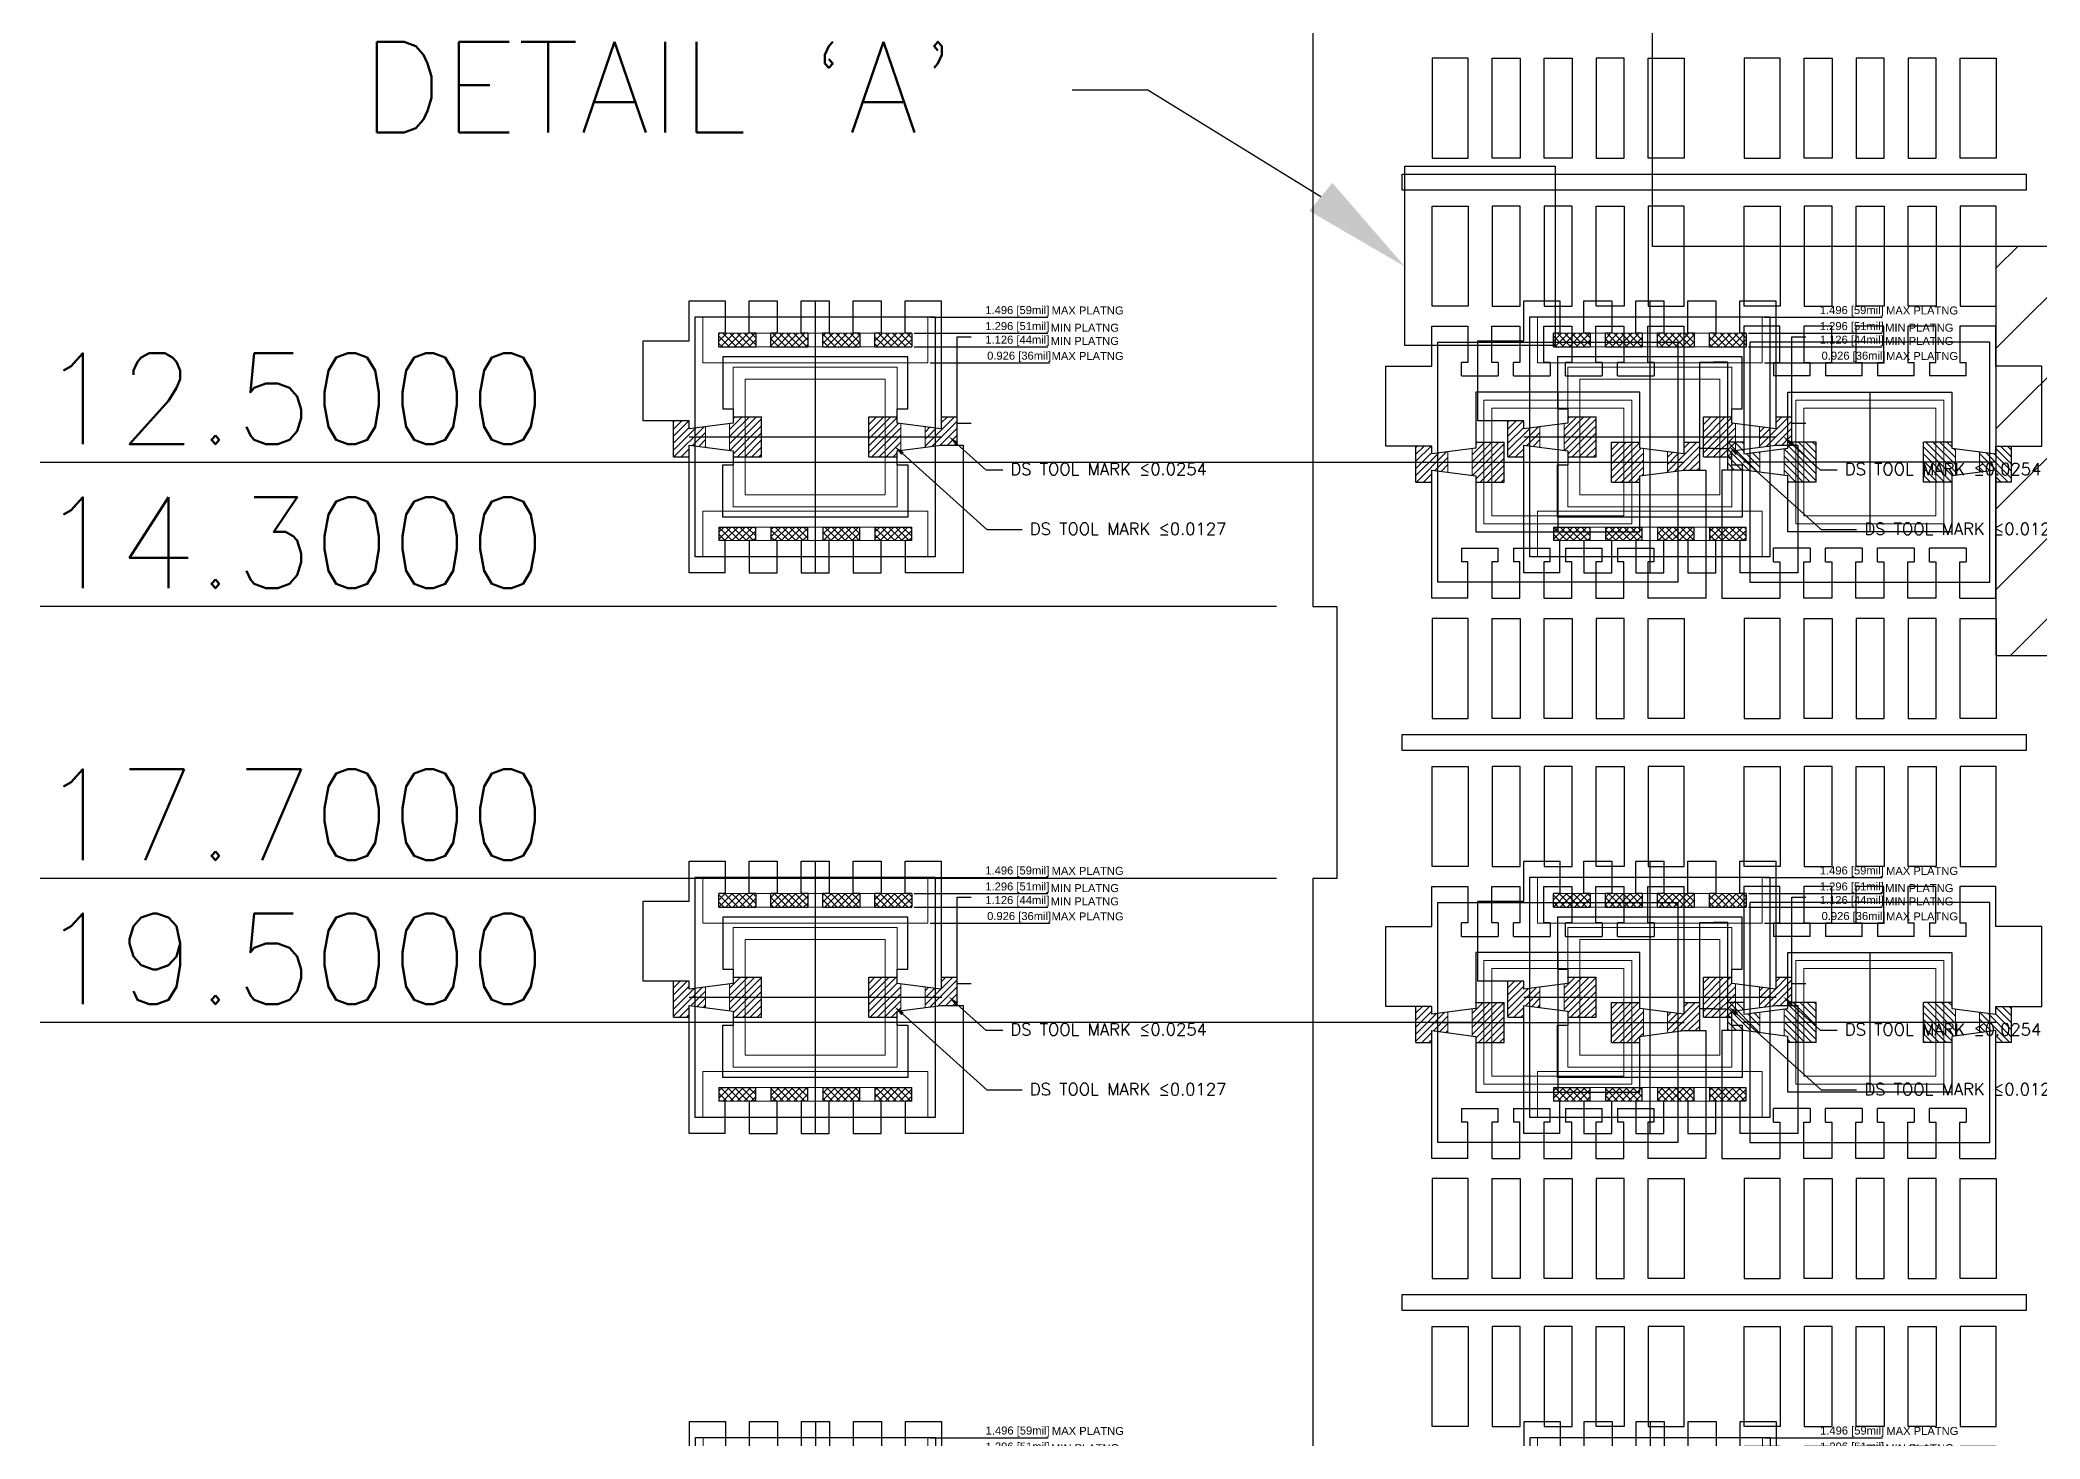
# Model space of a CAD drawing. Extents: x -357 to 49, y -247 to 73.
# Drawn here: x -330.2 to -275.2, y -19.9 to 18.5 of the extents above; entities that cross this region are included whole.
import ezdxf
from ezdxf.lldxf.tags import DXFTag

# ---------------------------------------------------------------- set-up
doc = ezdxf.new("R2010")
doc.units = 0
doc.header["$LTSCALE"] = 20
doc.header["$MEASUREMENT"] = 0
doc.linetypes.add('PHANTOM', pattern=[15, 7.5, -1.5, 1.5, -1.5, 1.5, -1.5])
for name, color, linetype in [('CEN', 1, 'CENTER'), ('DIM', 161, 'Continuous'), ('LF-LINE', 1, 'Continuous')]:
    doc.layers.add(name, color=color, linetype=linetype)
for name, color, linetype, lineweight in [('DS', 1, 'Continuous', 15), ('LF', 7, 'Continuous', 25), ('LF-H', 3, 'Continuous', 18), ('PKG', 6, 'PHANTOM', 25), ('PLATING', 241, 'HIDDEN', 13)]:
    doc.layers.add(name, color=color, linetype=linetype, lineweight=lineweight)
doc.styles.add('ROMANS', font='ROMANS.SHX', dxfattribs={"bigfont": 'chineset'})
doc.styles.add('SIMPLEX', font='SIMPLEX.shx', dxfattribs={"height": 0.05})
doc.styles.get("Standard").update_dxf_attribs({"font": 'sanss___.ttf'})
tags = doc.linetypes.add('CENTER', pattern=[2, 1.25, -0.25, 0.25, -0.25]).pattern_tags.tags
tags[10:11] = [DXFTag(74, 4), DXFTag(75, 0), DXFTag(340, '0'), DXFTag(46, 1.0), DXFTag(50, 0.0), DXFTag(44, 0.0), DXFTag(45, 0.0)]
tags[8:9] = [DXFTag(74, 4), DXFTag(75, 0), DXFTag(340, '0'), DXFTag(46, 1.0), DXFTag(50, 0.0), DXFTag(44, 0.0), DXFTag(45, 0.0)]
tags[6:7] = [DXFTag(74, 4), DXFTag(75, 0), DXFTag(340, '0'), DXFTag(46, 1.0), DXFTag(50, 0.0), DXFTag(44, 0.0), DXFTag(45, 0.0)]
tags[4:5] = [DXFTag(74, 4), DXFTag(75, 0), DXFTag(340, '0'), DXFTag(46, 1.0), DXFTag(50, 0.0), DXFTag(44, 0.0), DXFTag(45, 0.0)]
tags = doc.linetypes.add('HIDDEN', pattern=[0.375, 0.25, -0.125]).pattern_tags.tags
tags[6:7] = [DXFTag(74, 4), DXFTag(75, 0), DXFTag(340, '0'), DXFTag(46, 1.0), DXFTag(50, 0.0), DXFTag(44, 0.0), DXFTag(45, 0.0)]
tags[4:5] = [DXFTag(74, 4), DXFTag(75, 0), DXFTag(340, '0'), DXFTag(46, 1.0), DXFTag(50, 0.0), DXFTag(44, 0.0), DXFTag(45, 0.0)]
doc.dimstyles.new('3-Standard-mil', dxfattribs={"dimtxt": 0.1, "dimasz": 0.1, "dimexe": 0.03, "dimexo": 0.03, "dimgap": 0.01, "dimtad": 1, "dimdec": 3, "dimzin": 0, "dimdsep": 46, "dimtxsty": 'Standard', "dimcen": 0, "dimadec": 0, "dimazin": 0, "dimtfac": 1, "dimtdec": 3, "dimtmove": 0, "dimatfit": 3, "dimfxl": 1, "dimtolj": 1, "dimtzin": 0, "dimarcsym": 0})

# ---------------------------------------------------------------- blocks, each defined once
blk = doc.blocks.new('*D19')
at = {"layer": 'DEFPOINTS', "color": 0, "transparency": 16777216}
for p in [(137.2533, 45.0109), (138.1826, 45.0109), (136.0483, 43.8849)]:
    blk.add_point(p, dxfattribs=at)
at = {"layer": 'DIM', "color": 0, "lineweight": -2, "transparency": 16777216}
blk.add_line((137.2833, 45.0109), (138.9545, 45.0109), dxfattribs=at)
at = {"layer": 'DIM', "color": 0, "transparency": 16777216, "insert": (138.5736, 45.0856), "char_height": 0.1, "attachment_point": 5}
blk.add_mtext('\\A1;1.126 [44mil]', dxfattribs=at)
blk = doc.blocks.new('*D20')
at = {"layer": 'DEFPOINTS', "color": 0, "transparency": 16777216}
for p in [(137.2533, 45.1809), (138.1826, 45.1809), (136.0483, 43.8849)]:
    blk.add_point(p, dxfattribs=at)
at = {"layer": 'DIM', "color": 0, "lineweight": -2, "transparency": 16777216}
blk.add_line((137.2833, 45.1809), (138.9545, 45.1809), dxfattribs=at)
at = {"layer": 'DIM', "color": 0, "transparency": 16777216, "insert": (138.5736, 45.2556), "char_height": 0.1, "attachment_point": 5}
blk.add_mtext('\\A1;1.296 [51mil]', dxfattribs=at)
blk = doc.blocks.new('*D21')
at = {"layer": 'DEFPOINTS', "color": 0, "transparency": 16777216}
for p in [(137.4533, 45.3809), (138.1826, 45.3809), (136.0483, 43.8849)]:
    blk.add_point(p, dxfattribs=at)
at = {"layer": 'DIM', "color": 0, "lineweight": -2, "transparency": 16777216}
blk.add_line((137.4833, 45.3809), (138.9545, 45.3809), dxfattribs=at)
at = {"layer": 'DIM', "color": 0, "transparency": 16777216, "insert": (138.5736, 45.4556), "char_height": 0.1, "attachment_point": 5}
blk.add_mtext('\\A1;1.496 [59mil]', dxfattribs=at)
blk = doc.blocks.new('*D22')
at = {"layer": 'DEFPOINTS', "color": 0, "transparency": 16777216}
for p in [(137.4533, 44.8109), (138.2009, 44.8109), (136.0483, 43.8849)]:
    blk.add_point(p, dxfattribs=at)
at = {"layer": 'DIM', "color": 0, "lineweight": -2, "transparency": 16777216}
blk.add_line((137.4833, 44.8109), (138.9809, 44.8109), dxfattribs=at)
at = {"layer": 'DIM', "color": 0, "transparency": 16777216, "insert": (138.5959, 44.8856), "char_height": 0.1, "attachment_point": 5}
blk.add_mtext('\\A1;0.926 [36mil]', dxfattribs=at)
blk = doc.blocks.new('INNER')
h = blk.add_hatch()
h.set_pattern_fill('ANSI31', color=256, scale=0.5)
h.set_pattern_definition([(45, (131.59851, 43.57095), (-0.04419417, 0.04419417), [])])
h.paths.add_polyline_path([(144.6579, 43.821), (144.4533, 43.821), (144.4533, 43.571), (144.6579, 43.571)])
h.paths.add_polyline_path([(144.4533, 43.821), (144.3033, 43.821), (144.3033, 43.7451), (144.2579, 43.7392), (144.2579, 43.571), (144.4533, 43.571)])
h.paths.add_polyline_path([(144.4533, 43.571), (144.2579, 43.571), (144.2579, 43.4027), (144.3033, 43.3968), (144.3033, 43.321), (144.4533, 43.321)])
h.paths.add_polyline_path([(144.6579, 43.571), (144.4533, 43.571), (144.4533, 43.321), (144.6579, 43.321)])
h.paths.add_polyline_path([(143.9563, 43.6996), (143.8283, 43.6828), (143.8283, 43.571), (143.9563, 43.571)])
h.paths.add_polyline_path([(143.9563, 43.571), (143.8283, 43.571), (143.8283, 43.4591), (143.9563, 43.4423)])
h.paths.add_polyline_path([(143.8283, 43.571), (143.8283, 43.6828), (143.7533, 43.6729), (143.7533, 43.771), (143.5563, 43.771), (143.5563, 43.321), (143.7533, 43.321), (143.7533, 43.469), (143.8283, 43.4591)])
h.paths.add_polyline_path([(146.2033, 43.821), (145.9987, 43.821), (145.9987, 43.571), (146.2033, 43.571)])
h.paths.add_polyline_path([(146.2033, 43.571), (145.9987, 43.571), (145.9987, 43.321), (146.2033, 43.321)])
h.paths.add_polyline_path([(146.3987, 43.571), (146.2033, 43.571), (146.2033, 43.321), (146.3533, 43.321), (146.3533, 43.3968), (146.3987, 43.4027)])
h.paths.add_polyline_path([(146.3987, 43.7392), (146.3533, 43.7451), (146.3533, 43.821), (146.2033, 43.821), (146.2033, 43.571), (146.3987, 43.571)])
h.paths.add_polyline_path([(147.1033, 43.821), (146.9033, 43.821), (146.9033, 43.6729), (146.8283, 43.6828), (146.8283, 43.4591), (146.9033, 43.469), (147.1033, 43.469)])
h.paths.add_polyline_path([(146.8283, 43.571), (146.7003, 43.571), (146.7003, 43.4423), (146.8283, 43.4591)])
h.paths.add_polyline_path([(146.8283, 43.6828), (146.7003, 43.6996), (146.7003, 43.571), (146.8283, 43.571)])
at = {"layer": 'DIM'}
h = blk.add_hatch(dxfattribs=at)
h.set_pattern_fill('ANSI31', color=256, scale=0.5)
h.set_pattern_definition([(45, (122.3185, 43.88486), (-0.04419417, 0.04419417), [])])
h.paths.add_polyline_path([(135.3778, 44.1349), (135.1733, 44.1349), (135.1733, 43.8849), (135.3778, 43.8849)])
h.paths.add_polyline_path([(135.1733, 44.1349), (135.0233, 44.1349), (135.0233, 44.059), (134.9778, 44.0531), (134.9778, 43.8849), (135.1733, 43.8849)])
h.paths.add_polyline_path([(135.1733, 43.8849), (134.9778, 43.8849), (134.9778, 43.7166), (135.0233, 43.7107), (135.0233, 43.6349), (135.1733, 43.6349)])
h.paths.add_polyline_path([(135.3778, 43.8849), (135.1733, 43.8849), (135.1733, 43.6349), (135.3778, 43.6349)])
h.paths.add_polyline_path([(134.6763, 44.0135), (134.5483, 43.9967), (134.5483, 43.8849), (134.6763, 43.8849)])
h.paths.add_polyline_path([(134.6763, 43.8849), (134.5483, 43.8849), (134.5483, 43.773), (134.6763, 43.7562)])
h.paths.add_polyline_path([(134.5483, 43.8849), (134.5483, 43.9967), (134.4733, 43.9868), (134.4733, 44.0849), (134.2763, 44.0849), (134.2763, 43.6349), (134.4733, 43.6349), (134.4733, 43.7829), (134.5483, 43.773)])
h.paths.add_polyline_path([(136.9233, 44.1349), (136.7187, 44.1349), (136.7187, 43.8849), (136.9233, 43.8849)])
h.paths.add_polyline_path([(136.9233, 43.8849), (136.7187, 43.8849), (136.7187, 43.6349), (136.9233, 43.6349)])
h.paths.add_polyline_path([(137.1187, 43.8849), (136.9233, 43.8849), (136.9233, 43.6349), (137.0733, 43.6349), (137.0733, 43.7107), (137.1187, 43.7166)])
h.paths.add_polyline_path([(137.1187, 44.0531), (137.0733, 44.059), (137.0733, 44.1349), (136.9233, 44.1349), (136.9233, 43.8849), (137.1187, 43.8849)])
h.paths.add_polyline_path([(137.8233, 44.1349), (137.6233, 44.1349), (137.6233, 43.9868), (137.5483, 43.9967), (137.5483, 43.773), (137.6233, 43.7829), (137.8233, 43.7829)])
h.paths.add_polyline_path([(137.5483, 43.8849), (137.4203, 43.8849), (137.4203, 43.7562), (137.5483, 43.773)])
h.paths.add_polyline_path([(137.5483, 43.9967), (137.4203, 44.0135), (137.4203, 43.8849), (137.5483, 43.8849)])
at = {"layer": 'PLATING'}
h = blk.add_hatch(dxfattribs=at)
h.set_pattern_fill('ANSI37', color=256, scale=0.5)
h.set_pattern_definition([(45, (122.3185, 43.88486), (-0.04419417, 0.04419417), []), (135, (122.3185, 43.88486), (-0.04419417, -0.04419417), [])])
h.paths.add_polyline_path([(135.3033, 45.1809), (134.8433, 45.1809), (134.8433, 45.0109), (135.3033, 45.0109)])
h.paths.add_polyline_path([(135.9533, 45.1809), (135.4933, 45.1809), (135.4933, 45.0109), (135.9533, 45.0109)])
h.paths.add_polyline_path([(136.6033, 45.1809), (136.1433, 45.1809), (136.1433, 45.0109), (136.6033, 45.0109)])
h.paths.add_polyline_path([(137.2533, 45.1809), (136.7933, 45.1809), (136.7933, 45.0109), (137.2533, 45.0109)])
h.paths.add_polyline_path([(137.2533, 42.7589), (136.7933, 42.7589), (136.7933, 42.5889), (137.2533, 42.5889)])
h.paths.add_polyline_path([(136.6033, 42.7589), (136.1433, 42.7589), (136.1433, 42.5889), (136.6033, 42.5889)])
h.paths.add_polyline_path([(135.9533, 42.7589), (135.4933, 42.7589), (135.4933, 42.5889), (135.9533, 42.5889)])
h.paths.add_polyline_path([(135.3033, 42.7589), (134.8433, 42.7589), (134.8433, 42.5889), (135.3033, 42.5889)])
at = {"layer": 'CEN'}
for p, q in [((136.0483, 45.5849), (136.0483, 42.1849)), ((145.3283, 44.444), (145.3283, 42.698)), ((134.4733, 43.8849), (137.6302, 43.8849)), ((143.7533, 43.571), (146.9102, 43.571))]:
    blk.add_line(p, q, dxfattribs=at)
at = {"layer": 'DIM'}
for p, q in [((137.8185, 43.8006), (138.1843, 43.4707)), ((137.1386, 43.6767), (138.196, 42.7228)), ((138.3904, 43.4707), (138.1843, 43.4707)), ((138.6343, 42.7228), (138.196, 42.7228))]:
    blk.add_line(p, q, dxfattribs=at)
for points in [[(137.834, 43.8178), (137.8031, 43.7835), (137.7156, 43.8935)], [(137.154, 43.6938), (137.1231, 43.6595), (137.0356, 43.7695)]]:
    blk.add_solid(points, dxfattribs=at)
at = {"layer": 'DS'}
for p, q in [((134.9778, 43.7166), (134.9778, 44.0531)), ((137.1187, 43.7166), (137.1187, 44.0531)), ((134.6763, 43.7562), (134.6763, 44.0135)), ((137.4203, 43.7562), (137.4203, 44.0135)), ((144.2579, 43.4027), (144.2579, 43.7392)), ((146.3987, 43.4027), (146.3987, 43.7392)), ((143.9563, 43.4423), (143.9563, 43.6996)), ((146.7003, 43.4423), (146.7003, 43.6996))]:
    blk.add_line(p, q, dxfattribs=at)
at = {"layer": 'LF'}
for p, q in [((134.4733, 45.0849), (134.4733, 45.5849)), ((134.4733, 45.5849), (134.9233, 45.5849)), ((134.9233, 45.5849), (134.9233, 45.1809)), ((135.2233, 45.5849), (135.5733, 45.5849)), ((135.2233, 45.1809), (135.2233, 45.5849)), ((135.5733, 45.5849), (135.5733, 45.1809)), ((135.8733, 45.5849), (136.2233, 45.5849)), ((135.8733, 45.1809), (135.8733, 45.5849)), ((136.2233, 45.5849), (136.2233, 45.1809)), ((136.5233, 45.5849), (136.8733, 45.5849)), ((136.5233, 45.1809), (136.5233, 45.5849)), ((136.8733, 45.5849), (136.8733, 45.1809)), ((137.1733, 45.5849), (137.6233, 45.5849)), ((137.1733, 45.1809), (137.1733, 45.5849)), ((137.6233, 45.5849), (137.6233, 43.9868)), ((143.7533, 44.771), (143.7533, 45.271)), ((143.7533, 45.271), (144.2033, 45.271)), ((144.2033, 45.271), (144.2033, 44.817)), ((144.5033, 45.271), (144.8533, 45.271)), ((144.5033, 44.817), (144.5033, 45.271)), ((144.8533, 45.271), (144.8533, 44.817)), ((145.1533, 45.271), (145.5033, 45.271)), ((145.1533, 44.817), (145.1533, 45.271)), ((145.5033, 45.271), (145.5033, 44.817)), ((145.8033, 45.271), (146.1533, 45.271)), ((145.8033, 44.817), (145.8033, 45.271)), ((146.1533, 45.271), (146.1533, 44.817)), ((146.4533, 45.271), (146.9033, 45.271)), ((146.4533, 44.817), (146.4533, 45.271)), ((146.9033, 45.271), (146.9033, 43.6729)), ((134.9233, 45.1809), (134.8433, 45.1809)), ((134.8433, 45.0109), (134.8433, 45.1809)), ((135.3033, 45.1809), (135.2233, 45.1809)), ((135.3033, 45.1809), (135.3033, 45.0109)), ((135.5733, 45.1809), (135.4933, 45.1809)), ((135.4933, 45.0109), (135.4933, 45.1809)), ((135.9533, 45.1809), (135.8733, 45.1809)), ((135.9533, 45.1809), (135.9533, 45.0109)), ((136.2233, 45.1809), (136.1433, 45.1809)), ((136.1433, 45.0109), (136.1433, 45.1809)), ((136.6033, 45.1809), (136.5233, 45.1809)), ((136.6033, 45.1809), (136.6033, 45.0109)), ((136.8733, 45.1809), (136.7933, 45.1809)), ((136.7933, 45.0109), (136.7933, 45.1809)), ((137.2533, 45.1809), (137.1733, 45.1809)), ((137.2533, 45.1809), (137.2533, 45.0109)), ((133.8983, 44.0849), (133.8983, 45.0849)), ((133.8983, 45.0849), (134.4733, 45.0849)), ((134.8433, 45.0109), (135.3033, 45.0109)), ((135.4933, 45.0109), (135.9533, 45.0109)), ((136.1433, 45.0109), (136.6033, 45.0109)), ((136.7933, 45.0109), (137.2533, 45.0109)), ((137.2033, 44.8879), (134.8933, 44.8879)), ((134.8933, 44.8879), (134.8933, 44.2349)), ((137.2033, 44.2349), (137.2033, 44.8879)), ((144.2033, 44.817), (144.1233, 44.817)), ((144.1233, 44.647), (144.1233, 44.817)), ((144.5833, 44.817), (144.5033, 44.817)), ((144.5833, 44.817), (144.5833, 44.647)), ((144.8533, 44.817), (144.7733, 44.817)), ((144.7733, 44.647), (144.7733, 44.817)), ((145.2333, 44.817), (145.1533, 44.817)), ((145.2333, 44.817), (145.2333, 44.647)), ((145.5033, 44.817), (145.4233, 44.817)), ((145.4233, 44.647), (145.4233, 44.817)), ((145.8833, 44.817), (145.8033, 44.817)), ((145.8833, 44.817), (145.8833, 44.647)), ((146.1533, 44.817), (146.0733, 44.817)), ((146.0733, 44.647), (146.0733, 44.817)), ((146.5333, 44.817), (146.4533, 44.817)), ((146.5333, 44.817), (146.5333, 44.647)), ((143.1783, 43.771), (143.1783, 44.771)), ((143.1783, 44.771), (143.7533, 44.771)), ((144.1233, 44.647), (144.5833, 44.647)), ((144.7733, 44.647), (145.2333, 44.647)), ((145.4233, 44.647), (145.8833, 44.647)), ((146.0733, 44.647), (146.5333, 44.647)), ((146.3533, 44.444), (144.3033, 44.444)), ((144.3033, 44.444), (144.3033, 43.7451)), ((146.3533, 43.7451), (146.3533, 44.444)), ((134.8933, 44.2349), (135.0233, 44.2349)), ((135.0233, 44.2349), (135.0233, 44.059)), ((137.0733, 44.2349), (137.2033, 44.2349)), ((137.0733, 44.059), (137.0733, 44.2349)), ((135.0233, 44.1349), (135.3778, 44.1349)), ((135.3778, 43.6349), (135.3778, 44.1349)), ((136.7187, 44.1349), (137.0733, 44.1349)), ((136.7187, 43.6349), (136.7187, 44.1349)), ((137.6233, 44.1349), (137.8233, 44.1349)), ((137.8233, 43.7829), (137.8233, 44.1349)), ((134.4733, 44.0849), (133.8983, 44.0849)), ((134.2763, 43.6349), (134.2763, 44.0849)), ((134.4733, 43.9868), (134.4733, 44.0849)), ((135.0233, 44.059), (134.4733, 43.9868)), ((137.6233, 43.9868), (137.0733, 44.059)), ((144.3033, 43.821), (144.6579, 43.821)), ((144.6579, 43.321), (144.6579, 43.821)), ((145.9987, 43.821), (146.3533, 43.821)), ((145.9987, 43.321), (145.9987, 43.821)), ((146.9033, 43.821), (147.1033, 43.821)), ((147.1033, 43.469), (147.1033, 43.821)), ((134.4733, 43.7829), (135.0233, 43.7107)), ((134.4733, 42.1849), (134.4733, 43.7829)), ((137.0733, 43.7107), (137.6233, 43.7829)), ((137.6233, 43.7829), (137.8983, 43.7829)), ((137.8983, 43.7829), (137.8983, 42.1849)), ((143.7533, 43.771), (143.1783, 43.771)), ((143.5563, 43.321), (143.5563, 43.771)), ((143.7533, 43.6729), (143.7533, 43.771)), ((144.3033, 43.7451), (143.7533, 43.6729)), ((146.9033, 43.6729), (146.3533, 43.7451)), ((135.0233, 43.7107), (135.0233, 43.5349)), ((137.0733, 43.5349), (137.0733, 43.7107)), ((134.2763, 43.6349), (134.4733, 43.6349)), ((135.0233, 43.6349), (135.3778, 43.6349)), ((136.7187, 43.6349), (137.0733, 43.6349)), ((134.8933, 43.5349), (135.0233, 43.5349)), ((134.8933, 42.8819), (134.8933, 43.5349)), ((137.0733, 43.5349), (137.2033, 43.5349)), ((137.2033, 43.5349), (137.2033, 42.8819)), ((143.7533, 43.469), (144.3033, 43.3968)), ((143.7533, 41.871), (143.7533, 43.469)), ((146.3533, 43.3968), (146.9033, 43.469)), ((146.9033, 43.469), (147.1783, 43.469)), ((147.1783, 43.469), (147.1783, 41.871)), ((144.3033, 43.3968), (144.3033, 42.698)), ((146.3533, 42.698), (146.3533, 43.3968)), ((143.5563, 43.321), (143.7533, 43.321)), ((144.3033, 43.321), (144.6579, 43.321)), ((145.9987, 43.321), (146.3533, 43.321)), ((137.2033, 42.8819), (134.8933, 42.8819)), ((134.8433, 42.7589), (134.8433, 42.5889)), ((134.8433, 42.7589), (135.3033, 42.7589)), ((135.3033, 42.5889), (135.3033, 42.7589)), ((135.4933, 42.7589), (135.4933, 42.5889)), ((135.4933, 42.7589), (135.9533, 42.7589)), ((135.9533, 42.5889), (135.9533, 42.7589)), ((136.1433, 42.7589), (136.1433, 42.5889)), ((136.1433, 42.7589), (136.6033, 42.7589)), ((136.6033, 42.5889), (136.6033, 42.7589)), ((136.7933, 42.7589), (136.7933, 42.5889)), ((136.7933, 42.7589), (137.2533, 42.7589)), ((137.2533, 42.5889), (137.2533, 42.7589)), ((144.3033, 42.698), (146.3533, 42.698)), ((134.9233, 42.5889), (134.8433, 42.5889)), ((134.9233, 42.1849), (134.9233, 42.5889)), ((135.2233, 42.5889), (135.2233, 42.1849)), ((135.3033, 42.5889), (135.2233, 42.5889)), ((135.5733, 42.5889), (135.4933, 42.5889)), ((135.5733, 42.1849), (135.5733, 42.5889)), ((135.8733, 42.5889), (135.8733, 42.1849)), ((135.9533, 42.5889), (135.8733, 42.5889)), ((136.2233, 42.5889), (136.1433, 42.5889)), ((136.2233, 42.1849), (136.2233, 42.5889)), ((136.5233, 42.5889), (136.5233, 42.1849)), ((136.6033, 42.5889), (136.5233, 42.5889)), ((136.8733, 42.5889), (136.7933, 42.5889)), ((136.8733, 42.1849), (136.8733, 42.5889)), ((137.1733, 42.5889), (137.1733, 42.1849)), ((137.2533, 42.5889), (137.1733, 42.5889)), ((144.1233, 42.495), (144.1233, 42.325)), ((144.1233, 42.495), (144.5833, 42.495)), ((144.5833, 42.325), (144.5833, 42.495)), ((144.7733, 42.495), (144.7733, 42.325)), ((144.7733, 42.495), (145.2333, 42.495)), ((145.2333, 42.325), (145.2333, 42.495)), ((145.4233, 42.495), (145.4233, 42.325)), ((145.4233, 42.495), (145.8833, 42.495)), ((145.8833, 42.325), (145.8833, 42.495)), ((146.0733, 42.495), (146.0733, 42.325)), ((146.0733, 42.495), (146.5333, 42.495)), ((146.5333, 42.325), (146.5333, 42.495)), ((144.2033, 42.325), (144.1233, 42.325)), ((144.2033, 41.871), (144.2033, 42.325)), ((144.5033, 42.325), (144.5033, 41.871)), ((144.5833, 42.325), (144.5033, 42.325)), ((144.8533, 42.325), (144.7733, 42.325)), ((144.8533, 41.871), (144.8533, 42.325)), ((145.1533, 42.325), (145.1533, 41.871)), ((145.2333, 42.325), (145.1533, 42.325)), ((145.5033, 42.325), (145.4233, 42.325)), ((145.5033, 41.871), (145.5033, 42.325)), ((145.8033, 42.325), (145.8033, 41.871)), ((145.8833, 42.325), (145.8033, 42.325)), ((146.1533, 42.325), (146.0733, 42.325)), ((146.1533, 41.871), (146.1533, 42.325)), ((146.4533, 42.325), (146.4533, 41.871)), ((146.5333, 42.325), (146.4533, 42.325)), ((134.9233, 42.1849), (134.4733, 42.1849)), ((135.2233, 42.1849), (135.5733, 42.1849)), ((135.8733, 42.1849), (136.2233, 42.1849)), ((136.5233, 42.1849), (136.8733, 42.1849)), ((137.8983, 42.1849), (137.1733, 42.1849)), ((144.2033, 41.871), (143.7533, 41.871)), ((144.5033, 41.871), (144.8533, 41.871)), ((145.1533, 41.871), (145.5033, 41.871)), ((145.8033, 41.871), (146.1533, 41.871)), ((147.1783, 41.871), (146.4533, 41.871))]:
    blk.add_line(p, q, dxfattribs=at)
for points in [[(137.9983, 44.0549), (137.8233, 44.0549), (137.8233, 45.1349), (137.9983, 45.1349)], [(147.2783, 43.741), (147.1033, 43.741), (147.1033, 44.821), (147.2783, 44.821)]]:
    blk.add_lwpolyline(points, dxfattribs=at)
at = {"layer": 'LF-H', "linetype": 'HIDDEN', "ltscale": 0.25}
for p, q in [((137.0733, 44.7579), (135.0233, 44.7579)), ((135.0233, 44.7579), (135.0233, 44.2349)), ((137.0733, 44.2349), (137.0733, 44.7579)), ((135.1733, 44.6079), (135.1733, 43.1619)), ((136.9233, 44.6079), (135.1733, 44.6079)), ((136.9233, 43.1619), (136.9233, 44.6079)), ((135.0233, 43.5349), (135.0233, 43.0119)), ((137.0733, 43.0119), (137.0733, 43.5349)), ((135.1733, 43.1619), (136.9233, 43.1619)), ((137.0733, 43.0119), (135.0233, 43.0119))]:
    blk.add_line(p, q, dxfattribs=at)
at = {"layer": 'LF-H', "linetype": 'HIDDEN', "ltscale": 0.05}
for points in [[(144.4033, 42.798), (146.2533, 42.798), (146.2533, 44.344), (144.4033, 44.344)], [(144.5033, 42.898), (146.1533, 42.898), (146.1533, 44.244), (144.5033, 44.244)]]:
    blk.add_lwpolyline(points, close=True, dxfattribs=at)
at = {"layer": 'PKG'}
for points in [[(134.5483, 42.3849), (134.5483, 45.3849), (137.5483, 45.3849), (137.5483, 42.3849)], [(143.8283, 42.071), (143.8283, 45.071), (146.8283, 45.071), (146.8283, 42.071)]]:
    blk.add_lwpolyline(points, close=True, dxfattribs=at)
at = {"layer": 'PLATING'}
for points in [[(134.6433, 45.3809), (137.4533, 45.3809), (137.4533, 44.8109), (134.6433, 44.8109)], [(134.8433, 45.1809), (137.2533, 45.1809), (137.2533, 45.0109), (134.8433, 45.0109)], [(134.6433, 42.9589), (137.4533, 42.9589), (137.4533, 42.3889), (134.6433, 42.3889)], [(134.8433, 42.7589), (137.2533, 42.7589), (137.2533, 42.5889), (134.8433, 42.5889)]]:
    blk.add_lwpolyline(points, close=True, dxfattribs=at)
at = {"layer": 'DIM', "style": 'ROMANS'}
for s, p in [('DS TOOL MARK ≤0.0254', (138.4869, 43.4088)), ('DS TOOL MARK ≤0.0127', (138.7309, 42.6609))]:
    blk.add_text(s, height=0.15, dxfattribs=at).set_placement(p)
at = {"layer": 'DIM', "char_height": 0.1, "attachment_point": 5}
for s, insert in [('\\A1;MAX PLATNG', (139.4521, 45.4646)), ('\\A1;MIN PLATNG', (139.4173, 45.2494)), ('\\A1;MIN PLATNG', (139.4173, 45.0838)), ('\\A1;MAX PLATNG', (139.4521, 44.8959))]:
    blk.add_mtext(s, dxfattribs=dict(at, insert=insert))
at = {"layer": 'DIM'}
for feature_location, offset, picture, middle in [((137.4533, 45.3809), (0.7294, 0), '*D21', (138.5736, 45.4556)), ((137.2533, 45.1809), (0.9293, 0), '*D20', (138.5736, 45.2556)), ((137.2533, 45.0109), (0.9294, 0), '*D19', (138.5736, 45.0856)), ((137.4533, 44.8109), (0.7476, 0), '*D22', (138.5959, 44.8856))]:
    dim = blk.add_ordinate_dim(feature_location=feature_location, offset=offset, dtype=0, origin=(136.0483, 43.8849), dimstyle='3-Standard-mil', dxfattribs=at)
    dim.commit()
    dim.dimension.update_dxf_attribs({"geometry": picture, "text_midpoint": middle})
blk = doc.blocks.new('*U3')
at = {"layer": 'PKG'}
blk.add_lwpolyline([(-19.063, -3.3), (-19.063, 3.3), (-12.463, 3.3), (-12.463, -3.3)], close=True, dxfattribs=at)
at = {"layer": 'LF', "yscale": 2.200000000000037, "zscale": 2.200000000000037}
for p, xscale in [((-335.485, -95.856), 2.200000000000037), ((-312.539, -95.856), 2.200000000000037), ((312.539, -95.856), -2.200000000000037)]:
    blk.add_blockref('INNER', p, dxfattribs=dict(at, xscale=xscale))
blk = doc.blocks.new('*U4')
at = {"layer": 'DIM', "color": 0, "linetype": 'ByBlock', "lineweight": -2}
blk.add_blockref('*U3', (0, 0), dxfattribs=at)
blk = doc.blocks.new('*U5')
at = {"layer": 'PKG'}
blk.add_lwpolyline([(-19.063, -3.3), (-19.063, 3.3), (-12.463, 3.3), (-12.463, -3.3)], close=True, dxfattribs=at)
at = {"layer": 'LF', "yscale": 2.200000000000037, "zscale": 2.200000000000037}
for p, xscale in [((-335.485, -95.856), 2.200000000000037), ((-312.539, -95.856), 2.200000000000037), ((312.539, -95.856), -2.200000000000037)]:
    blk.add_blockref('INNER', p, dxfattribs=dict(at, xscale=xscale))
blk = doc.blocks.new('*U6')
at = {"layer": 'DIM', "color": 0, "linetype": 'ByBlock', "lineweight": -2}
blk.add_blockref('*U5', (0, 0), dxfattribs=at)
blk = doc.blocks.new('*U7')
at = {"layer": 'LF', "yscale": 2.200000000000037, "zscale": 2.200000000000037}
for p, xscale in [((-335.485, -95.856), 2.200000000000037), ((-312.539, -95.856), 2.200000000000037), ((312.539, -95.856), -2.200000000000037)]:
    blk.add_blockref('INNER', p, dxfattribs=dict(at, xscale=xscale))
blk = doc.blocks.new('*U8')
at = {"layer": 'DIM', "color": 0, "linetype": 'ByBlock', "lineweight": -2}
blk.add_blockref('*U7', (0, 0), dxfattribs=at)

msp = doc.modelspace()

# ---------------------------------------------------------------- linework, layer by layer
for p, q in [((-290.912, 18.019), (-291.902, 18.019)), ((-291.902, 18.019), (-291.902, 15.269)), ((-290.912, 15.269), (-290.912, 18.019)), ((-290.252, 15.269), (-290.252, 18.019)), ((-290.252, 18.019), (-289.482, 18.019)), ((-289.482, 18.019), (-289.482, 15.269)), ((-288.822, 15.269), (-288.822, 18.019)), ((-288.822, 18.019), (-288.052, 18.019)), ((-288.052, 18.019), (-288.052, 15.269)), ((-287.392, 18.019), (-287.392, 15.269)), ((-286.622, 18.019), (-287.392, 18.019)), ((-286.622, 15.269), (-286.622, 18.019)), ((-285.962, 18.019), (-284.972, 18.019)), ((-285.962, 15.269), (-285.962, 18.019)), ((-284.972, 18.019), (-284.972, 15.269)), ((-282.332, 18.019), (-283.322, 18.019)), ((-283.322, 18.019), (-283.322, 15.269)), ((-282.332, 15.269), (-282.332, 18.019)), ((-281.672, 15.269), (-281.672, 18.019)), ((-281.672, 18.019), (-280.902, 18.019)), ((-280.902, 18.019), (-280.902, 15.269)), ((-280.242, 18.019), (-280.242, 15.269)), ((-279.472, 18.019), (-280.242, 18.019)), ((-279.472, 15.269), (-279.472, 18.019)), ((-278.812, 18.019), (-278.812, 15.269)), ((-278.042, 18.019), (-278.812, 18.019)), ((-278.042, 15.269), (-278.042, 18.019)), ((-277.382, 18.019), (-276.392, 18.019)), ((-277.382, 15.269), (-277.382, 18.019)), ((-276.392, 18.019), (-276.392, 15.269)), ((-291.902, 15.269), (-290.912, 15.269)), ((-289.482, 15.269), (-290.252, 15.269)), ((-288.052, 15.269), (-288.822, 15.269)), ((-287.392, 15.269), (-286.622, 15.269)), ((-284.972, 15.269), (-285.962, 15.269)), ((-283.322, 15.269), (-282.332, 15.269)), ((-280.902, 15.269), (-281.672, 15.269)), ((-280.242, 15.269), (-279.472, 15.269)), ((-278.812, 15.269), (-278.042, 15.269)), ((-276.392, 15.269), (-277.382, 15.269)), ((-292.727, 14.389), (-292.727, 14.829)), ((-292.727, 14.829), (-275.567, 14.829)), ((-275.567, 14.389), (-292.727, 14.389)), ((-275.567, 14.829), (-275.567, 14.389)), ((-291.902, 11.199), (-291.902, 13.949)), ((-291.902, 13.949), (-290.912, 13.949)), ((-290.912, 13.949), (-290.912, 11.199)), ((-289.482, 13.949), (-290.252, 13.949)), ((-290.252, 13.949), (-290.252, 11.199)), ((-289.482, 11.199), (-289.482, 13.949)), ((-288.052, 13.949), (-288.822, 13.949)), ((-288.822, 13.949), (-288.822, 11.199)), ((-288.052, 11.199), (-288.052, 13.949)), ((-287.392, 11.199), (-287.392, 13.949)), ((-287.392, 13.949), (-286.622, 13.949)), ((-286.622, 13.949), (-286.622, 11.199)), ((-284.972, 13.949), (-285.962, 13.949)), ((-285.962, 13.949), (-285.962, 11.199)), ((-284.972, 11.199), (-284.972, 13.949)), ((-283.322, 11.199), (-283.322, 13.949)), ((-283.322, 13.949), (-282.332, 13.949)), ((-282.332, 13.949), (-282.332, 11.199)), ((-280.902, 13.949), (-281.672, 13.949)), ((-281.672, 13.949), (-281.672, 11.199)), ((-280.902, 11.199), (-280.902, 13.949)), ((-280.242, 11.199), (-280.242, 13.949)), ((-280.242, 13.949), (-279.472, 13.949)), ((-279.472, 13.949), (-279.472, 11.199)), ((-278.812, 11.199), (-278.812, 13.949)), ((-278.812, 13.949), (-278.042, 13.949)), ((-278.042, 13.949), (-278.042, 11.199)), ((-276.392, 13.949), (-277.382, 13.949)), ((-277.382, 13.949), (-277.382, 11.199)), ((-276.392, 11.199), (-276.392, 13.949)), ((-290.912, 11.199), (-291.902, 11.199)), ((-290.252, 11.199), (-289.482, 11.199)), ((-288.822, 11.199), (-288.052, 11.199)), ((-286.622, 11.199), (-287.392, 11.199)), ((-285.962, 11.199), (-284.972, 11.199)), ((-282.332, 11.199), (-283.322, 11.199)), ((-281.672, 11.199), (-280.902, 11.199)), ((-279.472, 11.199), (-280.242, 11.199)), ((-278.042, 11.199), (-278.812, 11.199)), ((-277.382, 11.199), (-276.392, 11.199)), ((-290.912, 2.619), (-291.902, 2.619)), ((-291.902, 2.619), (-291.902, -0.131)), ((-290.912, -0.131), (-290.912, 2.619)), ((-290.252, -0.131), (-290.252, 2.619)), ((-290.252, 2.619), (-289.482, 2.619)), ((-289.482, 2.619), (-289.482, -0.131)), ((-288.822, -0.131), (-288.822, 2.619)), ((-288.822, 2.619), (-288.052, 2.619)), ((-288.052, 2.619), (-288.052, -0.131)), ((-287.392, 2.619), (-287.392, -0.131)), ((-286.622, 2.619), (-287.392, 2.619)), ((-286.622, -0.131), (-286.622, 2.619)), ((-285.962, 2.619), (-284.972, 2.619)), ((-285.962, -0.131), (-285.962, 2.619)), ((-284.972, 2.619), (-284.972, -0.131)), ((-282.332, 2.619), (-283.322, 2.619)), ((-283.322, 2.619), (-283.322, -0.131)), ((-282.332, -0.131), (-282.332, 2.619)), ((-281.672, -0.131), (-281.672, 2.619)), ((-281.672, 2.619), (-280.902, 2.619)), ((-280.902, 2.619), (-280.902, -0.131)), ((-280.242, 2.619), (-280.242, -0.131)), ((-279.472, 2.619), (-280.242, 2.619)), ((-279.472, -0.131), (-279.472, 2.619)), ((-278.812, 2.619), (-278.812, -0.131)), ((-278.042, 2.619), (-278.812, 2.619)), ((-278.042, -0.131), (-278.042, 2.619)), ((-277.382, 2.619), (-276.392, 2.619)), ((-277.382, -0.131), (-277.382, 2.619)), ((-276.392, 2.619), (-276.392, -0.131)), ((-291.902, -0.131), (-290.912, -0.131)), ((-289.482, -0.131), (-290.252, -0.131)), ((-288.052, -0.131), (-288.822, -0.131)), ((-287.392, -0.131), (-286.622, -0.131)), ((-284.972, -0.131), (-285.962, -0.131)), ((-283.322, -0.131), (-282.332, -0.131)), ((-280.902, -0.131), (-281.672, -0.131)), ((-280.242, -0.131), (-279.472, -0.131)), ((-278.812, -0.131), (-278.042, -0.131)), ((-276.392, -0.131), (-277.382, -0.131)), ((-292.727, -1.011), (-292.727, -0.571)), ((-292.727, -0.571), (-275.567, -0.571)), ((-275.567, -1.011), (-292.727, -1.011)), ((-275.567, -0.571), (-275.567, -1.011)), ((-291.902, -4.201), (-291.902, -1.451)), ((-291.902, -1.451), (-290.912, -1.451)), ((-290.912, -1.451), (-290.912, -4.201)), ((-289.482, -1.451), (-290.252, -1.451)), ((-290.252, -1.451), (-290.252, -4.201)), ((-289.482, -4.201), (-289.482, -1.451)), ((-288.052, -1.451), (-288.822, -1.451)), ((-288.822, -1.451), (-288.822, -4.201)), ((-288.052, -4.201), (-288.052, -1.451)), ((-287.392, -4.201), (-287.392, -1.451)), ((-287.392, -1.451), (-286.622, -1.451)), ((-286.622, -1.451), (-286.622, -4.201)), ((-284.972, -1.451), (-285.962, -1.451)), ((-285.962, -1.451), (-285.962, -4.201)), ((-284.972, -4.201), (-284.972, -1.451)), ((-283.322, -4.201), (-283.322, -1.451)), ((-283.322, -1.451), (-282.332, -1.451)), ((-282.332, -1.451), (-282.332, -4.201)), ((-280.902, -1.451), (-281.672, -1.451)), ((-281.672, -1.451), (-281.672, -4.201)), ((-280.902, -4.201), (-280.902, -1.451)), ((-280.242, -4.201), (-280.242, -1.451)), ((-280.242, -1.451), (-279.472, -1.451)), ((-279.472, -1.451), (-279.472, -4.201)), ((-278.812, -4.201), (-278.812, -1.451)), ((-278.812, -1.451), (-278.042, -1.451)), ((-278.042, -1.451), (-278.042, -4.201)), ((-276.392, -1.451), (-277.382, -1.451)), ((-277.382, -1.451), (-277.382, -4.201)), ((-276.392, -4.201), (-276.392, -1.451)), ((-290.912, -4.201), (-291.902, -4.201)), ((-290.252, -4.201), (-289.482, -4.201)), ((-288.822, -4.201), (-288.052, -4.201)), ((-286.622, -4.201), (-287.392, -4.201)), ((-285.962, -4.201), (-284.972, -4.201)), ((-282.332, -4.201), (-283.322, -4.201)), ((-281.672, -4.201), (-280.902, -4.201)), ((-279.472, -4.201), (-280.242, -4.201)), ((-278.042, -4.201), (-278.812, -4.201)), ((-277.382, -4.201), (-276.392, -4.201)), ((-290.912, -12.781), (-291.902, -12.781)), ((-291.902, -12.781), (-291.902, -15.531)), ((-290.912, -15.531), (-290.912, -12.781)), ((-290.252, -15.531), (-290.252, -12.781)), ((-290.252, -12.781), (-289.482, -12.781)), ((-289.482, -12.781), (-289.482, -15.531)), ((-288.822, -15.531), (-288.822, -12.781)), ((-288.822, -12.781), (-288.052, -12.781)), ((-288.052, -12.781), (-288.052, -15.531)), ((-287.392, -12.781), (-287.392, -15.531)), ((-286.622, -12.781), (-287.392, -12.781)), ((-286.622, -15.531), (-286.622, -12.781)), ((-285.962, -12.781), (-284.972, -12.781)), ((-285.962, -15.531), (-285.962, -12.781)), ((-284.972, -12.781), (-284.972, -15.531)), ((-282.332, -12.781), (-283.322, -12.781)), ((-283.322, -12.781), (-283.322, -15.531)), ((-282.332, -15.531), (-282.332, -12.781)), ((-281.672, -15.531), (-281.672, -12.781)), ((-281.672, -12.781), (-280.902, -12.781)), ((-280.902, -12.781), (-280.902, -15.531)), ((-280.242, -12.781), (-280.242, -15.531)), ((-279.472, -12.781), (-280.242, -12.781)), ((-279.472, -15.531), (-279.472, -12.781)), ((-278.812, -12.781), (-278.812, -15.531)), ((-278.042, -12.781), (-278.812, -12.781)), ((-278.042, -15.531), (-278.042, -12.781)), ((-277.382, -12.781), (-276.392, -12.781)), ((-277.382, -15.531), (-277.382, -12.781)), ((-276.392, -12.781), (-276.392, -15.531)), ((-291.902, -15.531), (-290.912, -15.531)), ((-289.482, -15.531), (-290.252, -15.531)), ((-288.052, -15.531), (-288.822, -15.531)), ((-287.392, -15.531), (-286.622, -15.531)), ((-284.972, -15.531), (-285.962, -15.531)), ((-283.322, -15.531), (-282.332, -15.531)), ((-280.902, -15.531), (-281.672, -15.531)), ((-280.242, -15.531), (-279.472, -15.531)), ((-278.812, -15.531), (-278.042, -15.531)), ((-276.392, -15.531), (-277.382, -15.531)), ((-292.727, -16.411), (-292.727, -15.971)), ((-292.727, -15.971), (-275.567, -15.971)), ((-275.567, -16.411), (-292.727, -16.411)), ((-275.567, -15.971), (-275.567, -16.411)), ((-291.902, -19.601), (-291.902, -16.851)), ((-291.902, -16.851), (-290.912, -16.851)), ((-290.912, -16.851), (-290.912, -19.601)), ((-289.482, -16.851), (-290.252, -16.851)), ((-290.252, -16.851), (-290.252, -19.601)), ((-289.482, -19.601), (-289.482, -16.851)), ((-288.052, -16.851), (-288.822, -16.851)), ((-288.822, -16.851), (-288.822, -19.601)), ((-288.052, -19.601), (-288.052, -16.851)), ((-287.392, -19.601), (-287.392, -16.851)), ((-287.392, -16.851), (-286.622, -16.851)), ((-286.622, -16.851), (-286.622, -19.601)), ((-284.972, -16.851), (-285.962, -16.851)), ((-285.962, -16.851), (-285.962, -19.601)), ((-284.972, -19.601), (-284.972, -16.851)), ((-283.322, -19.601), (-283.322, -16.851)), ((-283.322, -16.851), (-282.332, -16.851)), ((-282.332, -16.851), (-282.332, -19.601)), ((-280.902, -16.851), (-281.672, -16.851)), ((-281.672, -16.851), (-281.672, -19.601)), ((-280.902, -19.601), (-280.902, -16.851)), ((-280.242, -19.601), (-280.242, -16.851)), ((-280.242, -16.851), (-279.472, -16.851)), ((-279.472, -16.851), (-279.472, -19.601)), ((-278.812, -19.601), (-278.812, -16.851)), ((-278.812, -16.851), (-278.042, -16.851)), ((-278.042, -16.851), (-278.042, -19.601)), ((-276.392, -16.851), (-277.382, -16.851)), ((-277.382, -16.851), (-277.382, -19.601)), ((-276.392, -19.601), (-276.392, -16.851)), ((-290.912, -19.601), (-291.902, -19.601)), ((-290.252, -19.601), (-289.482, -19.601)), ((-288.822, -19.601), (-288.052, -19.601)), ((-286.622, -19.601), (-287.392, -19.601)), ((-285.962, -19.601), (-284.972, -19.601)), ((-282.332, -19.601), (-283.322, -19.601)), ((-281.672, -19.601), (-280.902, -19.601)), ((-279.472, -19.601), (-280.242, -19.601)), ((-278.042, -19.601), (-278.812, -19.601)), ((-277.382, -19.601), (-276.392, -19.601))]:
    msp.add_line(p, q)
at = {"layer": 'DIM'}
for p, q in [((-299.719, 17.146), (-301.798, 17.146)), ((-294.96, 14.208), (-299.719, 17.146)), ((-307.18, 6.909), (-330.18, 6.909)), ((-302.18, 6.909), (-307.18, 6.909)), ((-290.537, 6.909), (-302.18, 6.909)), ((-307.18, 2.949), (-330.18, 2.949)), ((-302.18, 2.949), (-307.18, 2.949)), ((-296.18, 2.949), (-302.18, 2.949)), ((-307.18, -4.531), (-330.18, -4.531)), ((-302.18, -4.531), (-307.18, -4.531)), ((-296.18, -4.531), (-302.18, -4.531)), ((-307.18, -8.491), (-330.18, -8.491)), ((-302.18, -8.491), (-307.18, -8.491)), ((-290.537, -8.491), (-302.18, -8.491))]:
    msp.add_line(p, q, dxfattribs=at)
msp.add_lwpolyline([(-292.651, 15.054), (-288.52, 15.054), (-288.52, 10.121), (-292.651, 10.121)], close=True, dxfattribs=at)
msp.add_solid([(-292.651, 12.293), (-294.641, 14.593), (-295.279, 13.823)], dxfattribs=at)
at = {"layer": 'LF-LINE'}
for p, q in [((-295.18, 29.789), (-295.18, 2.949)), ((-295.18, 2.949), (-294.52, 2.949)), ((-294.52, 2.949), (-294.52, -4.531)), ((-294.52, -4.531), (-295.18, -4.531)), ((-295.18, -4.531), (-295.18, -27.851))]:
    msp.add_line(p, q, dxfattribs=at)

# ---------------------------------------------------------------- block references
at = {"layer": 'DIM'}
for name, p in [('*U4', (-272.682, 6.917)), ('*U6', (-272.682, -8.491)), ('*U8', (-272.674, -23.891))]:
    msp.add_blockref(name, p, dxfattribs=at)
at = {"layer": 'LF', "xscale": 25, "yscale": 25, "zscale": 25}
msp.add_blockref('INNER', (-3633.294, -1089.274), dxfattribs=at)

# ---------------------------------------------------------------- texts
at = {"layer": 'DIM', "style": 'SIMPLEX'}
for s, p in [("DETAIL `A'", (-321.346, 15.975)), ('12.5000', (-330.18, 7.409)), ('14.3000', (-330.18, 3.449)), ('17.7000', (-330.18, -4.031)), ('19.5000', (-330.18, -7.991))]:
    msp.add_text(s, height=2.5, dxfattribs=at).set_placement(p)

doc.saveas('drawing.dxf')
